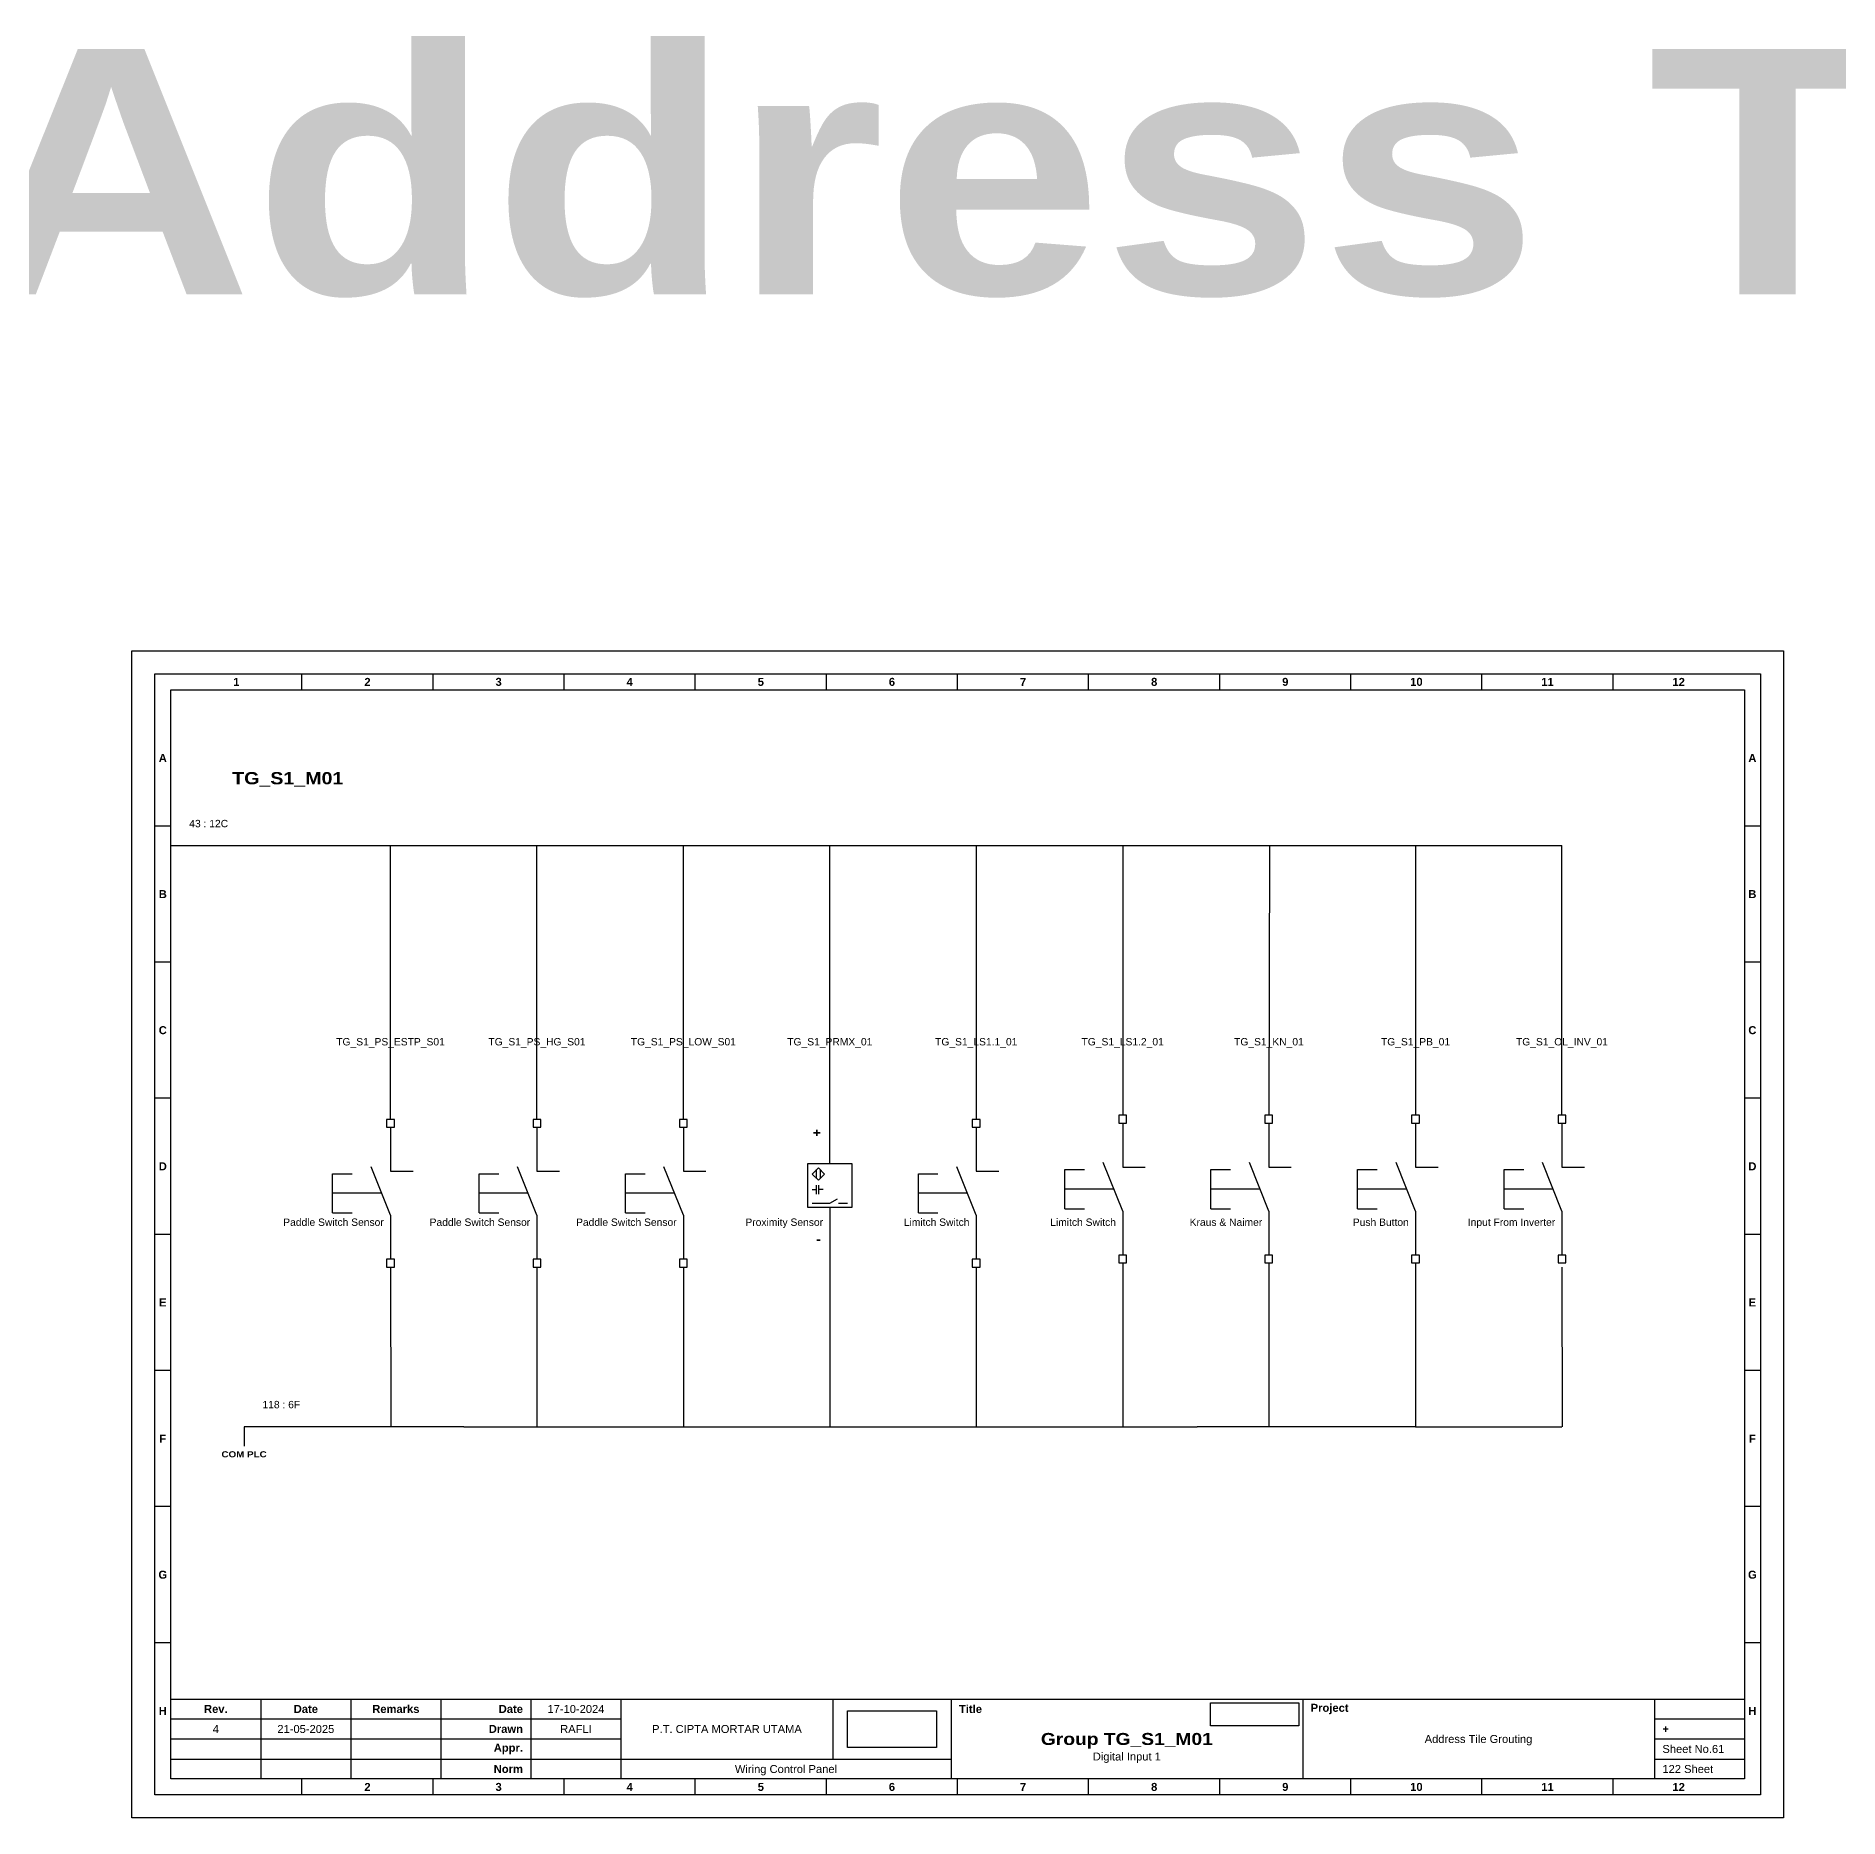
# Model space of a CAD drawing. Header units: centimetres. Extents: x 2030 to 3543, y 1923 to 3402.
# Drawn here: x 2324.3 to 2618.3, y 3111.6 to 3402.3 of the extents above; entities that cross this region are included whole.
import ezdxf
from ezdxf.enums import TextEntityAlignment as Align

# ---------------------------------------------------------------- set-up
doc = ezdxf.new("R2010")
doc.units = ezdxf.units.CM
doc.header["$MEASUREMENT"] = 0
doc.styles.add('Bold', font='ariblk.ttf', dxfattribs={"height": 25.4})
doc.styles.get("Standard").update_dxf_attribs({"font": 'arial.ttf'})
picture_1 = doc.add_image_def('image1.png', size_in_pixel=(2048, 847))
picture_2 = doc.add_image_def('image2.png', size_in_pixel=(2092, 542))

# ---------------------------------------------------------------- blocks, each defined once
blk = doc.blocks.new('KOP MU PROJECT')
at = {"color": 6, "ltscale": 50}
for p, q in [((27.74, 184.05), (27.74, 186.66)), ((49.13, 184.05), (49.13, 186.66)), ((70.51, 184.05), (70.51, 186.66)), ((91.89, 184.05), (91.89, 186.66)), ((113.27, 184.05), (113.27, 186.66)), ((134.66, 184.05), (134.66, 186.66)), ((156.04, 184.05), (156.04, 186.66)), ((177.42, 184.05), (177.42, 186.66)), ((198.8, 184.05), (198.8, 186.66)), ((220.19, 184.05), (220.19, 186.66)), ((241.57, 184.05), (241.57, 186.66)), ((6.36, 161.84), (3.75, 161.84)), ((265.59, 161.84), (262.98, 161.84)), ((6.36, 139.63), (3.75, 139.63)), ((265.59, 139.63), (262.98, 139.63)), ((6.36, 117.42), (3.75, 117.42)), ((265.59, 117.42), (262.98, 117.42)), ((6.36, 95.22), (3.75, 95.22)), ((265.59, 95.22), (262.98, 95.22)), ((6.36, 73.01), (3.75, 73.01)), ((265.59, 73.01), (262.98, 73.01)), ((6.36, 50.8), (3.75, 50.8)), ((265.59, 50.8), (262.98, 50.8)), ((6.36, 28.59), (3.75, 28.59)), ((265.59, 28.59), (262.98, 28.59)), ((27.74, 3.75), (27.74, 6.36)), ((49.13, 3.75), (49.13, 6.36)), ((70.51, 3.75), (70.51, 6.36)), ((91.89, 3.75), (91.89, 6.36)), ((113.27, 3.75), (113.27, 6.36)), ((134.66, 3.75), (134.66, 6.36)), ((156.04, 3.75), (156.04, 6.36)), ((177.42, 3.75), (177.42, 6.36)), ((198.8, 3.75), (198.8, 6.36)), ((220.19, 3.75), (220.19, 6.36)), ((241.57, 3.75), (241.57, 6.36))]:
    blk.add_line(p, q, dxfattribs=at)
at = {"ltscale": 50}
for p, q in [((6.36, 19.41), (262.98, 19.41)), ((21.04, 19.41), (21.04, 6.36)), ((35.72, 19.41), (35.72, 6.36)), ((50.41, 19.41), (50.41, 6.36)), ((65.09, 19.41), (65.09, 6.36)), ((79.77, 19.41), (79.77, 6.36)), ((114.35, 19.41), (114.35, 9.62)), ((133.6, 19.41), (133.6, 6.36)), ((190.95, 19.41), (190.95, 6.36)), ((248.3, 19.41), (248.3, 6.36)), ((6.36, 16.15), (79.77, 16.15)), ((248.3, 16.15), (262.98, 16.15)), ((6.36, 12.89), (79.77, 12.89)), ((248.3, 12.89), (262.98, 12.89)), ((6.36, 9.62), (133.6, 9.62)), ((248.3, 9.62), (262.98, 9.62))]:
    blk.add_line(p, q, dxfattribs=at)
at = {"color": 1, "ltscale": 50}
blk.add_lwpolyline([(269.34, 0), (0, 0), (0, 190.41), (269.34, 190.41)], close=True, dxfattribs=at)
at = {"color": 6, "ltscale": 50}
for points in [[(265.59, 3.75), (3.75, 3.75), (3.75, 186.66), (265.59, 186.66)], [(262.98, 6.36), (6.36, 6.36), (6.36, 184.05), (262.98, 184.05)]]:
    blk.add_lwpolyline(points, close=True, dxfattribs=at)
at = {"ltscale": 50, "char_height": 1.305, "attachment_point": 4}
for s, width, heights, insert in [('\\pxqc;{\\fArial|b1|i0|c0|p34;1}', 21.3825, [2.51], (6.36, 185.36)), ('\\pxqc;{\\fArial|b1|i0|c0|p34;2}', 21.3825, [2.51], (27.74, 185.36)), ('\\pxqc;{\\fArial|b1|i0|c0|p34;3}', 21.3825, [2.51], (49.13, 185.36)), ('\\pxqc;{\\fArial|b1|i0|c0|p34;4}', 21.3825, [2.51], (70.51, 185.36)), ('\\pxqc;{\\fArial|b1|i0|c0|p34;5}', 21.3825, [2.51], (91.89, 185.36)), ('\\pxqc;{\\fArial|b1|i0|c0|p34;6}', 21.3825, [2.51], (113.27, 185.36)), ('\\pxqc;{\\fArial|b1|i0|c0|p34;7}', 21.3825, [2.51], (134.66, 185.36)), ('\\pxqc;{\\fArial|b1|i0|c0|p34;8}', 21.3825, [2.51], (156.04, 185.36)), ('\\pxqc;{\\fArial|b1|i0|c0|p34;9}', 21.3825, [2.51], (177.42, 185.36)), ('\\pxqc;{\\fArial|b1|i0|c0|p34;10}', 21.3825, [2.51], (198.8, 185.36)), ('\\pxqc;{\\fArial|b1|i0|c0|p34;11}', 21.3825, [2.51], (220.19, 185.36)), ('\\pxqc;{\\fArial|b1|i0|c0|p34;12}', 21.3825, [2.51], (241.57, 185.36)), ('\\pxqc;{\\fArial|b1|i0|c0|p34;A}', 2.61, [2.51], (3.75, 172.95)), ('\\pxqc;{\\fArial|b1|i0|c0|p34;A}', 2.61, [2.51], (262.98, 172.95)), ('\\pxqc;{\\fArial|b1|i0|c0|p34;B}', 2.61, [2.51], (3.75, 150.74)), ('\\pxqc;{\\fArial|b1|i0|c0|p34;B}', 2.61, [2.51], (262.98, 150.74)), ('\\pxqc;{\\fArial|b1|i0|c0|p34;C}', 2.61, [2.51], (3.75, 128.53)), ('\\pxqc;{\\fArial|b1|i0|c0|p34;C}', 2.61, [2.51], (262.98, 128.53)), ('\\pxqc;{\\fArial|b1|i0|c0|p34;D}', 2.61, [2.51], (3.75, 106.32)), ('\\pxqc;{\\fArial|b1|i0|c0|p34;D}', 2.61, [2.51], (262.98, 106.32)), ('\\pxqc;{\\fArial|b1|i0|c0|p34;E}', 2.61, [2.51], (3.75, 84.11)), ('\\pxqc;{\\fArial|b1|i0|c0|p34;E}', 2.61, [2.51], (262.98, 84.11)), ('\\pxqc;{\\fArial|b1|i0|c0|p34;F}', 2.61, [2.51], (3.75, 61.9)), ('\\pxqc;{\\fArial|b1|i0|c0|p34;F}', 2.61, [2.51], (262.98, 61.9)), ('\\pxqc;{\\fArial|b1|i0|c0|p34;G}', 2.61, [2.51], (3.75, 39.69)), ('\\pxqc;{\\fArial|b1|i0|c0|p34;G}', 2.61, [2.51], (262.98, 39.69)), ('\\pxqc;{\\fArial|b1|i0|c0|p34;H}', 2.61, [2.51], (3.75, 17.47)), ('\\pxqc;{\\fArial|b1|i0|c0|p34;Rev.}', 14.6811, [2.88], (6.36, 17.78)), ('\\pxqc;{\\fArial|b1|i0|c0|p34;Date}', 14.6811, [2.88], (21.04, 17.78)), ('\\pxqc;{\\fArial|b1|i0|c0|p34;Remarks}', 14.6811, [2.88], (35.72, 17.78)), ('\\pxqr;{\\fArial|b1|i0|c0|p34;Date}', 13.3761, [2.88], (50.41, 17.78)), ('\\pxql;{\\fArial|b1|i0|c0|p34;Title}', 50.2419, [2.88], (134.9, 17.78)), ('\\pxql;{\\fArial|b1|i0|c0|p34;Project}', 50.2419, [2.88], (192.25, 17.78)), ('\\pxqc;{\\fArial|b1|i0|c0|p34;H}', 2.61, [2.51], (262.98, 17.47)), ('\\pxqr;{\\fArial|b1|i0|c0|p34;Drawn}', 13.3761, [2.88], (50.41, 14.52)), ('\\pxql;{\\fArial|b1|i0|c0|p34;+}', 14.6811, [2.88], (249.61, 14.52)), ('\\pxqr;{\\fArial|b1|i0|c0|p34;Appr.}', 13.3761, [2.88], (50.41, 11.26)), ('\\pxqr;{\\fArial|b1|i0|c0|p34;Norm}', 13.3761, [2.88], (50.41, 7.99)), ('\\pxqc;{\\fArial|b1|i0|c0|p34;2}', 21.3825, [2.51], (27.74, 5.06)), ('\\pxqc;{\\fArial|b1|i0|c0|p34;3}', 21.3825, [2.51], (49.13, 5.06)), ('\\pxqc;{\\fArial|b1|i0|c0|p34;4}', 21.3825, [2.51], (70.51, 5.06)), ('\\pxqc;{\\fArial|b1|i0|c0|p34;5}', 21.3825, [2.51], (91.89, 5.06)), ('\\pxqc;{\\fArial|b1|i0|c0|p34;6}', 21.3825, [2.51], (113.27, 5.06)), ('\\pxqc;{\\fArial|b1|i0|c0|p34;7}', 21.3825, [2.51], (134.66, 5.06)), ('\\pxqc;{\\fArial|b1|i0|c0|p34;8}', 21.3825, [2.51], (156.04, 5.06)), ('\\pxqc;{\\fArial|b1|i0|c0|p34;9}', 21.3825, [2.51], (177.42, 5.06)), ('\\pxqc;{\\fArial|b1|i0|c0|p34;10}', 21.3825, [2.51], (198.8, 5.06)), ('\\pxqc;{\\fArial|b1|i0|c0|p34;11}', 21.3825, [2.51], (220.19, 5.06)), ('\\pxqc;{\\fArial|b1|i0|c0|p34;12}', 21.3825, [2.51], (241.57, 5.06))]:
    blk.add_mtext_dynamic_manual_height_columns(s, width=width, gutter_width=0.0326, heights=heights, dxfattribs=dict(at, insert=insert))
at = {"ltscale": 50}
for tag, p in [('DATECREATED', (72.43, 17.78)), ('REV', (13.7, 14.52)), ('REVDATE', (28.38, 14.52)), ('REMARKS', (43.06, 14.52)), ('DRAWN', (72.43, 14.52)), ('COMPANY', (97.06, 14.52)), ('APPR', (72.43, 11.26)), ('PROJECT', (219.62, 12.89)), ('DESCRIPTION', (162.27, 10.03)), ('NORM', (72.43, 7.99)), ('DRAWINGCATEGORY', (106.68, 7.99))]:
    blk.add_attdef(tag, text='', height=1.3, dxfattribs=at).set_placement(p, align=Align.MIDDLE_CENTER)
at = {"ltscale": 50, "style": 'Bold'}
blk.add_attdef('TITLE', text='', height=1.96, dxfattribs=at).set_placement((162.27, 12.89), align=Align.MIDDLE_CENTER)
at = {"ltscale": 50}
for tag, p in [('SHEETNUMBER', (249.61, 11.26)), ('TOTALSHEET', (249.61, 7.99))]:
    blk.add_attdef(tag, text='', height=1.3, dxfattribs=at).set_placement(p, align=Align.MIDDLE_LEFT)
image = blk.add_image(picture_2, insert=(175.94, 15.04), size_in_units=(14.36, 3.72), dxfattribs=at)
image.dxf.flags = 15
image = blk.add_image(picture_1, insert=(116.72, 11.48), size_in_units=(14.5, 6), dxfattribs=at)
image.dxf.flags = 15

msp = doc.modelspace()

# ---------------------------------------------------------------- linework, layer by layer
at = {"color": 146, "ltscale": 50, "true_color": 0x105689}
for p, q in [((2346.31, 3270.24), (2370.19, 3270.24)), ((2370.19, 3270.24), (2394.07, 3270.24)), ((2382.13, 3225.56), (2382.13, 3270.24)), ((2394.07, 3270.24), (2417.95, 3270.24)), ((2406.01, 3225.56), (2406.01, 3270.24)), ((2417.95, 3270.24), (2441.83, 3270.24)), ((2429.89, 3225.56), (2429.89, 3270.24)), ((2441.83, 3270.24), (2465.71, 3270.24)), ((2453.77, 3225.56), (2453.77, 3270.24)), ((2465.71, 3270.24), (2489.59, 3270.24)), ((2477.65, 3270.24), (2477.65, 3225.56)), ((2489.59, 3270.24), (2513.47, 3270.24)), ((2501.53, 3270.24), (2501.53, 3226.24)), ((2513.47, 3270.24), (2537.35, 3270.24)), ((2525.45, 3270.24), (2525.35, 3226.24)), ((2537.35, 3270.24), (2549.29, 3270.24)), ((2549.29, 3270.24), (2549.29, 3226.24)), ((2549.29, 3270.24), (2573.17, 3270.24)), ((2573.17, 3226.24), (2573.17, 3270.24)), ((2453.77, 3204.02), (2453.77, 3175.43)), ((2501.53, 3202.14), (2501.53, 3175.43)), ((2525.35, 3202.14), (2525.35, 3175.43)), ((2549.29, 3202.14), (2549.29, 3175.43)), ((2382.13, 3201.46), (2382.16, 3175.43)), ((2406.01, 3201.46), (2406.01, 3175.43)), ((2429.89, 3201.46), (2429.89, 3175.43)), ((2477.65, 3201.46), (2477.65, 3175.43)), ((2573.17, 3201.46), (2573.2, 3175.43)), ((2394.11, 3175.43), (2358.25, 3175.43)), ((2358.25, 3175.43), (2358.25, 3172.23)), ((2394.11, 3175.43), (2441.91, 3175.43)), ((2441.91, 3175.43), (2441.91, 3175.43)), ((2441.91, 3175.43), (2489.71, 3175.43)), ((2489.71, 3175.43), (2513.67, 3175.43)), ((2549.29, 3175.43), (2513.67, 3175.43)), ((2549.29, 3175.43), (2573.17, 3175.43))]:
    msp.add_line(p, q, dxfattribs=at)
at = {"ltscale": 50}
for p, q in [((2453.77, 3218.38), (2453.77, 3225.56)), ((2382.13, 3224.28), (2382.13, 3217.1)), ((2406.01, 3224.28), (2406.01, 3217.1)), ((2429.89, 3224.28), (2429.89, 3217.1)), ((2477.65, 3224.28), (2477.65, 3217.1)), ((2501.53, 3224.96), (2501.53, 3217.78)), ((2525.35, 3224.96), (2525.35, 3217.78)), ((2549.29, 3224.96), (2549.29, 3217.78)), ((2573.17, 3224.96), (2573.17, 3217.78)), ((2450.89, 3214.11), (2451.61, 3214.11)), ((2452.69, 3214.11), (2451.97, 3214.11)), ((2453.77, 3211.2), (2453.77, 3204.02)), ((2455.2, 3211.92), (2456.64, 3211.92)), ((2382.13, 3209.92), (2382.13, 3202.74)), ((2406.01, 3209.92), (2406.01, 3202.74)), ((2429.89, 3209.92), (2429.89, 3202.74)), ((2477.65, 3209.92), (2477.65, 3202.74)), ((2501.53, 3210.6), (2501.53, 3203.42)), ((2525.35, 3210.6), (2525.35, 3203.42)), ((2549.29, 3210.6), (2549.29, 3203.42)), ((2573.17, 3210.6), (2573.17, 3203.42))]:
    msp.add_line(p, q, dxfattribs=at)
at = {"ltscale": 500}
for p, q in [((2372.69, 3210.31), (2372.69, 3216.71)), ((2372.69, 3216.71), (2375.89, 3216.71)), ((2382.13, 3209.92), (2378.96, 3217.84)), ((2382.13, 3217.1), (2385.8, 3217.1)), ((2396.57, 3210.31), (2396.57, 3216.71)), ((2396.57, 3216.71), (2399.77, 3216.71)), ((2406.01, 3209.92), (2402.84, 3217.84)), ((2406.01, 3217.1), (2409.68, 3217.1)), ((2420.45, 3210.31), (2420.45, 3216.71)), ((2420.45, 3216.71), (2423.65, 3216.71)), ((2429.89, 3209.92), (2426.72, 3217.84)), ((2429.89, 3217.1), (2433.56, 3217.1)), ((2468.21, 3210.31), (2468.21, 3216.71)), ((2468.21, 3216.71), (2471.41, 3216.71)), ((2477.65, 3209.92), (2474.48, 3217.84)), ((2477.65, 3217.1), (2481.32, 3217.1)), ((2492.09, 3210.99), (2492.09, 3217.39)), ((2492.09, 3217.39), (2495.29, 3217.39)), ((2501.53, 3210.6), (2498.36, 3218.52)), ((2501.53, 3217.78), (2505.2, 3217.78)), ((2515.92, 3210.99), (2515.92, 3217.39)), ((2515.92, 3217.39), (2519.12, 3217.39)), ((2525.35, 3210.6), (2522.19, 3218.52)), ((2525.35, 3217.78), (2529.03, 3217.78)), ((2539.85, 3210.99), (2539.85, 3217.39)), ((2539.85, 3217.39), (2543.05, 3217.39)), ((2549.29, 3210.6), (2546.12, 3218.52)), ((2549.29, 3217.78), (2552.96, 3217.78)), ((2563.73, 3210.99), (2563.73, 3217.39)), ((2563.73, 3217.39), (2566.93, 3217.39)), ((2573.17, 3210.6), (2570, 3218.52)), ((2573.17, 3217.78), (2576.84, 3217.78)), ((2500.09, 3214.19), (2492.09, 3214.19)), ((2523.92, 3214.19), (2515.92, 3214.19)), ((2547.85, 3214.19), (2539.85, 3214.19)), ((2571.73, 3214.19), (2563.73, 3214.19)), ((2380.69, 3213.51), (2372.69, 3213.51)), ((2404.57, 3213.51), (2396.57, 3213.51)), ((2428.45, 3213.51), (2420.45, 3213.51)), ((2476.21, 3213.51), (2468.21, 3213.51)), ((2492.09, 3210.99), (2495.29, 3210.99)), ((2515.92, 3210.99), (2519.12, 3210.99)), ((2539.85, 3210.99), (2543.05, 3210.99)), ((2563.73, 3210.99), (2566.93, 3210.99)), ((2372.69, 3210.31), (2375.89, 3210.31)), ((2396.57, 3210.31), (2399.77, 3210.31)), ((2420.45, 3210.31), (2423.65, 3210.31)), ((2468.21, 3210.31), (2471.41, 3210.31))]:
    msp.add_line(p, q, dxfattribs=at)
for points in [[(2381.49, 3224.28), (2382.77, 3224.28), (2382.77, 3225.56), (2381.49, 3225.56)], [(2405.37, 3224.28), (2406.65, 3224.28), (2406.65, 3225.56), (2405.37, 3225.56)], [(2429.25, 3224.28), (2430.53, 3224.28), (2430.53, 3225.56), (2429.25, 3225.56)], [(2477.01, 3224.28), (2478.29, 3224.28), (2478.29, 3225.56), (2477.01, 3225.56)], [(2500.89, 3224.96), (2502.17, 3224.96), (2502.17, 3226.24), (2500.89, 3226.24)], [(2524.71, 3224.96), (2525.99, 3224.96), (2525.99, 3226.24), (2524.71, 3226.24)], [(2548.65, 3224.96), (2549.93, 3224.96), (2549.93, 3226.24), (2548.65, 3226.24)], [(2572.53, 3224.96), (2573.81, 3224.96), (2573.81, 3226.24), (2572.53, 3226.24)], [(2381.49, 3201.46), (2382.77, 3201.46), (2382.77, 3202.74), (2381.49, 3202.74)], [(2405.37, 3201.46), (2406.65, 3201.46), (2406.65, 3202.74), (2405.37, 3202.74)], [(2429.25, 3201.46), (2430.53, 3201.46), (2430.53, 3202.74), (2429.25, 3202.74)], [(2477.01, 3201.46), (2478.29, 3201.46), (2478.29, 3202.74), (2477.01, 3202.74)], [(2500.89, 3202.14), (2502.17, 3202.14), (2502.17, 3203.42), (2500.89, 3203.42)], [(2524.71, 3202.14), (2525.99, 3202.14), (2525.99, 3203.42), (2524.71, 3203.42)], [(2548.65, 3202.14), (2549.93, 3202.14), (2549.93, 3203.42), (2548.65, 3203.42)], [(2572.53, 3202.14), (2573.81, 3202.14), (2573.81, 3203.42), (2572.53, 3203.42)]]:
    msp.add_lwpolyline(points, close=True, dxfattribs=at)
at = {"ltscale": 50}
for points in [[(2450.18, 3218.38), (2457.36, 3218.38), (2457.36, 3211.2), (2450.18, 3211.2)], [(2451.91, 3215.63), (2450.89, 3216.64), (2451.91, 3217.66), (2452.93, 3216.64)]]:
    msp.add_lwpolyline(points, close=True, dxfattribs=at)
for points in [[(2451.62, 3215.92), (2451.62, 3217.37)], [(2452.2, 3217.37), (2452.2, 3215.92)], [(2451.61, 3213.39), (2451.61, 3214.11), (2451.61, 3214.83)], [(2451.97, 3213.39), (2451.97, 3214.11), (2451.97, 3214.83)], [(2450.89, 3211.92), (2453.77, 3211.92), (2455.01, 3212.63)]]:
    msp.add_lwpolyline(points, dxfattribs=at)

# ---------------------------------------------------------------- block references
msp.add_blockref('KOP MU PROJECT', (2339.94, 3111.59)).add_auto_attribs({'DESCRIPTION': 'Digital Input 1', 'TITLE': 'Group TG_S1_M01', 'PROJECT': 'Address Tile Grouting', 'COMPANY': 'P.T. CIPTA MORTAR UTAMA', 'DRAWINGCATEGORY': 'Wiring Control Panel', 'DRAWN': 'RAFLI', 'DATECREATED': '17-10-2024', 'REVDATE': '21-05-2025', 'REV': '4', 'SHEETNUMBER': 'Sheet No.61', 'TOTALSHEET': '122 Sheet'})

# ---------------------------------------------------------------- texts
at = {"ltscale": 500, "style": 'Bold'}
for s, height, p in [('PLAN 1 - Address Tile Grouting', 40, (2029.22, 3360.2)), ('TG_S1_M01', 2, (2356.31, 3280.24))]:
    msp.add_text(s, height=height, dxfattribs=at).set_placement(p)
at = {"ltscale": 500}
for s, p in [('43 : 12C', (2349.31, 3274.44)), ('118 : 6F', (2361.25, 3179.64))]:
    msp.add_text(s, height=1.2, dxfattribs=at).set_placement(p, align=Align.TOP_LEFT)
at = {"ltscale": 50}
for s, p in [('TG_S1_PS_ESTP_S01', (2382.13, 3238.24)), ('TG_S1_PS_HG_S01', (2406.01, 3238.24)), ('TG_S1_PS_LOW_S01', (2429.89, 3238.24)), ('TG_S1_PRMX_01', (2453.77, 3238.24)), ('TG_S1_LS1.1_01', (2477.65, 3238.24)), ('TG_S1_LS1.2_01', (2501.53, 3238.24)), ('TG_S1_KN_01', (2525.38, 3238.24)), ('TG_S1_PB_01', (2549.29, 3238.24)), ('TG_S1_OL_INV_01', (2573.17, 3238.24))]:
    msp.add_text(s, height=1.2, dxfattribs=at).set_placement(p, align=Align.MIDDLE_CENTER)
at = {"ltscale": 500, "style": 'Bold'}
msp.add_text('+', height=1.44, dxfattribs=at).set_placement((2452.33, 3224.12), align=Align.TOP_RIGHT)
at = {"ltscale": 50}
for s, p in [('Paddle Switch Sensor', (2381.03, 3207.84)), ('Paddle Switch Sensor', (2404.91, 3207.84)), ('Paddle Switch Sensor', (2428.79, 3207.84)), ('Proximity Sensor', (2452.67, 3207.84)), ('Limitch Switch', (2476.55, 3207.84)), ('Limitch Switch', (2500.43, 3207.84)), ('Kraus & Naimer', (2524.29, 3207.84)), ('Push Button', (2548.19, 3207.84)), ('Input From Inverter', (2572.07, 3207.84))]:
    msp.add_text(s, height=1.2, dxfattribs=at).set_placement(p, align=Align.BOTTOM_RIGHT)
at = {"ltscale": 500, "style": 'Bold'}
msp.add_text('-', height=1.44, dxfattribs=at).set_placement((2452.33, 3204.88), align=Align.BOTTOM_RIGHT)
at = {"ltscale": 50, "style": 'Bold'}
msp.add_text('COM PLC', height=1, dxfattribs=at).set_placement((2358.25, 3171.43), align=Align.TOP_CENTER)

doc.saveas('drawing.dxf')
